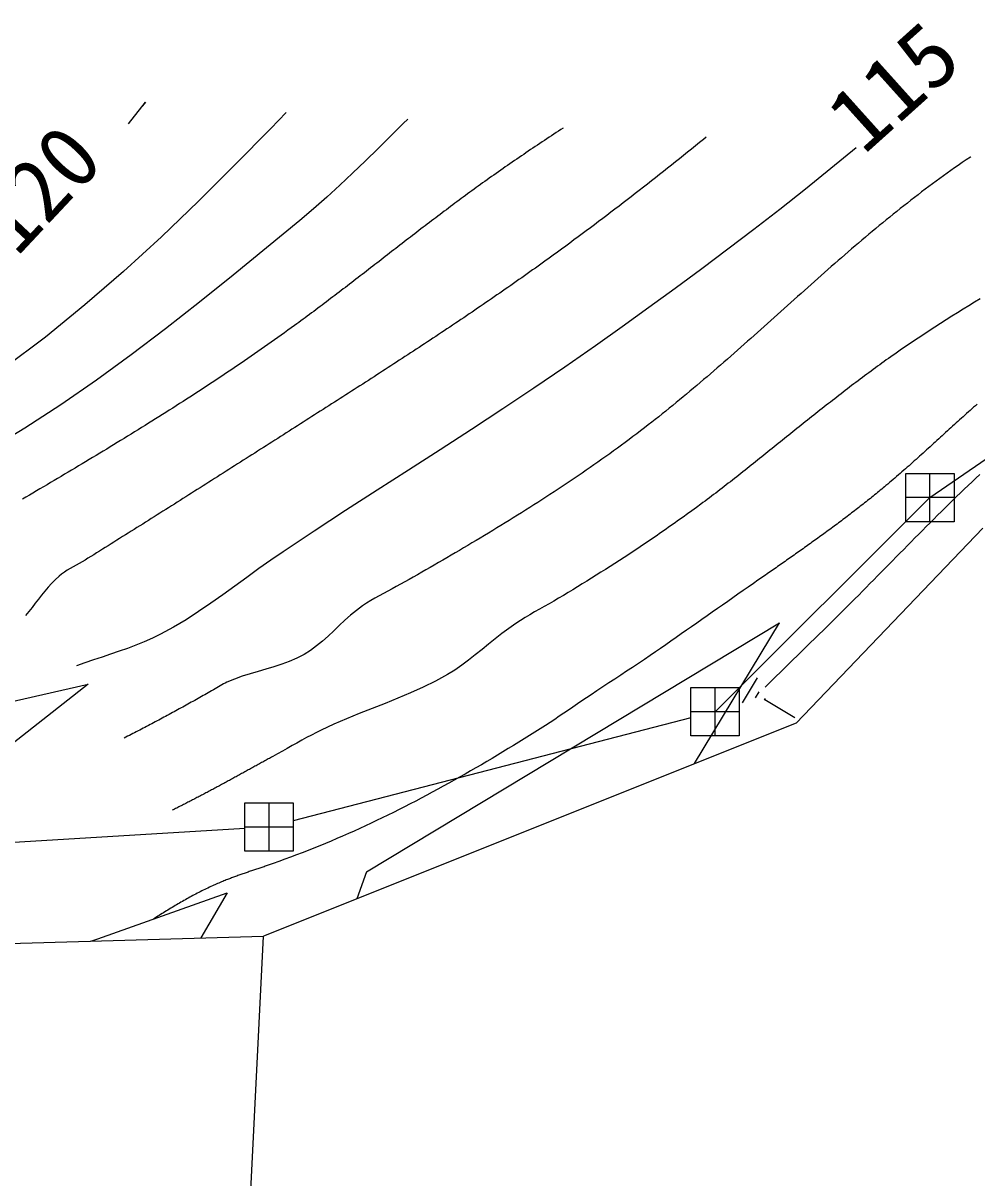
# Model space of a CAD drawing. Units: millimetres, scale not verified. Extents: x 40000 to 680000, y 20000 to 380000.
# Drawn here: x 264222 to 283933, y 317918 to 341787 of the extents above; entities that cross this region are included whole.
import ezdxf
from ezdxf.enums import TextEntityAlignment as Align

# ---------------------------------------------------------------- set-up
doc = ezdxf.new("R2010")
doc.units = ezdxf.units.MM
doc.header["$LTSCALE"] = 1000
doc.layers.add('M-BGD', color=7, linetype='Continuous', lineweight=25)
doc.layers.add('M-BMK-ROW', color=30, linetype='Continuous', lineweight=25)
doc.styles.add('ＭＳ ゴシック', font='')
doc.styles.get('ＭＳ ゴシック').set_extended_font_data('MS Gothic')

msp = doc.modelspace()

# ---------------------------------------------------------------- linework, layer by layer
at = {"layer": 'M-BGD'}
for p, q in [((278338, 339426), (278284, 339383)), ((284055, 331348), (280199, 327318)), ((271320, 324241), (279854, 329393)), ((278096, 326486), (279854, 329393)), ((279087, 327738), (279399, 328253)), ((258551, 326518), (265568, 328126)), ((265568, 328126), (263121, 326203)), ((279358, 327838), (279436, 327966)), ((279542, 327792), (279562, 327825)), ((279552, 327809), (280174, 327432)), ((280199, 327318), (269192, 322914)), ((271320, 324241), (271121, 323686)), ((265764, 322861), (268438, 323810)), ((268438, 323810), (267894, 322877)), ((248174, 322317), (269192, 322914)), ((265620, 322813), (265764, 322861)), ((268409, 307458), (269192, 322914))]:
    msp.add_line(p, q, dxfattribs=at)
for points in [[(266399, 339705), (266752, 340151), (266691, 340076)], [(269659, 339936), (269343, 339609), (268601, 338854), (267848, 338106), (267082, 337372), (266300, 336656), (265501, 335963), (264682, 335296), (263840, 334662)], [(272175, 339804), (272080, 339711), (271819, 339454), (271558, 339196), (271296, 338940), (271032, 338686), (270766, 338435), (270496, 338188), (270221, 337946), (269942, 337709), (269255, 337143), (268564, 336579), (267869, 336019), (267167, 335468), (266457, 334929), (265736, 334404), (265004, 333898), (264258, 333414), (263497, 332956)], [(275382, 339617), (275383, 339618), (275335, 339586), (275286, 339554), (275238, 339523), (275190, 339491), (275142, 339459), (275094, 339427), (275046, 339395), (274998, 339363), (274950, 339331), (274902, 339299), (274854, 339267), (274806, 339235), (274758, 339203), (274710, 339171), (274663, 339139), (274615, 339106), (274567, 339074), (274519, 339041), (274472, 339009), (274424, 338976), (274377, 338944), (274329, 338911), (274282, 338878), (274234, 338846), (274187, 338813), (274140, 338780), (274092, 338747), (274045, 338714), (273998, 338681), (273951, 338647), (273904, 338614), (273857, 338581), (273810, 338547), (273763, 338514), (273718, 338482), (273674, 338450), (273629, 338418), (273585, 338386), (273541, 338354), (273497, 338321), (273452, 338289), (273408, 338257), (273364, 338224), (273320, 338192), (273276, 338159), (273232, 338127), (273188, 338094), (273144, 338062), (273100, 338029), (273056, 337996), (273013, 337963), (272969, 337930), (272925, 337897), (272881, 337864), (272838, 337831), (272794, 337798), (272750, 337765), (272707, 337732), (272663, 337699), (272619, 337666), (272576, 337632), (272532, 337599), (272489, 337566), (272445, 337532), (272402, 337499), (272358, 337466), (272315, 337432), (272272, 337399), (272228, 337365), (272185, 337332), (272141, 337298), (272098, 337265), (272055, 337231), (272011, 337198), (271968, 337164), (271925, 337131), (271881, 337097), (271838, 337063), (271795, 337030), (271751, 336996), (271708, 336962), (271665, 336929), (271621, 336895), (271578, 336862), (271535, 336828), (271491, 336795), (271448, 336761), (271405, 336727), (271361, 336694), (271318, 336660), (271275, 336627), (271231, 336593), (271188, 336560), (271144, 336526), (271101, 336493), (271058, 336459), (271014, 336426), (270971, 336392), (270927, 336359), (270884, 336325), (270840, 336292), (270797, 336259), (270753, 336225), (270709, 336192), (270666, 336159), (270622, 336126), (270578, 336093), (270535, 336060), (270491, 336026), (270447, 335993), (270404, 335960), (270360, 335927), (270316, 335895), (270272, 335862), (270228, 335829), (270184, 335796), (270140, 335763), (270096, 335731), (270052, 335698), (270008, 335666), (269964, 335633), (269920, 335601), (269876, 335568), (269831, 335536), (269763, 335486), (269694, 335437), (269626, 335388), (269557, 335338), (269488, 335289), (269420, 335240), (269351, 335192), (269282, 335143), (269213, 335094), (269143, 335046), (269074, 334998), (269005, 334949), (268935, 334901), (268866, 334854), (268796, 334806), (268726, 334758), (268656, 334711), (268586, 334663), (268516, 334616), (268446, 334569), (268376, 334522), (268306, 334475), (268235, 334428), (268165, 334382), (268094, 334335), (268024, 334289), (267953, 334243), (267882, 334196), (267812, 334150), (267741, 334104), (267670, 334058), (267599, 334013), (267528, 333967), (267457, 333921), (267385, 333876), (267314, 333830), (267243, 333785), (267171, 333740), (267100, 333695), (267028, 333650), (266957, 333605), (266885, 333560), (266814, 333515), (266742, 333470), (266670, 333426), (266598, 333381), (266526, 333337), (266454, 333292), (266382, 333248), (266310, 333204), (266238, 333159), (266166, 333115), (266094, 333071), (266022, 333027), (265950, 332983), (265877, 332940), (265805, 332896), (265733, 332852), (265660, 332808), (265588, 332765), (265515, 332721), (265443, 332677), (265370, 332634), (265298, 332591), (265225, 332547), (265153, 332504), (265080, 332461), (265007, 332417), (264935, 332374), (264862, 332331), (264789, 332288), (264717, 332245), (264644, 332202), (264571, 332159), (264498, 332116), (264426, 332073), (264353, 332030), (264280, 331987), (264207, 331944)], [(278284, 339383), (278202, 339316), (278119, 339249), (278037, 339183), (277954, 339117), (277871, 339050), (277788, 338984), (277706, 338918), (277623, 338852), (277540, 338786), (277456, 338720), (277373, 338655), (277290, 338589), (277207, 338524), (277123, 338458), (277040, 338393), (276956, 338328), (276873, 338263), (276789, 338198), (276705, 338133), (276621, 338069), (276537, 338004), (276453, 337940), (276369, 337876), (276284, 337812), (276200, 337748), (276115, 337684), (276031, 337620), (275946, 337556), (275861, 337493), (275776, 337430), (275691, 337367), (275606, 337304), (275521, 337241), (275435, 337178), (275350, 337116), (275264, 337053), (275179, 336991), (275093, 336929), (275007, 336867), (274921, 336805), (274865, 336764), (274809, 336724), (274752, 336684), (274696, 336644), (274639, 336603), (274583, 336563), (274526, 336524), (274469, 336484), (274413, 336444), (274356, 336404), (274299, 336364), (274242, 336325), (274185, 336285), (274128, 336246), (274071, 336206), (274014, 336167), (273957, 336127), (273900, 336088), (273843, 336049), (273786, 336010), (273729, 335970), (273671, 335931), (273614, 335892), (273557, 335853), (273500, 335814), (273442, 335775), (273385, 335737), (273327, 335698), (273270, 335659), (273212, 335620), (273155, 335582), (273097, 335543), (273039, 335504), (272982, 335466), (272924, 335427), (272866, 335389), (272809, 335351), (272751, 335312), (272693, 335274), (272635, 335236), (272577, 335197), (272520, 335159), (272462, 335121), (272404, 335083), (272346, 335045), (272288, 335007), (272230, 334969), (272172, 334931), (272114, 334893), (272056, 334855), (271997, 334817), (271939, 334779), (271881, 334741), (271823, 334703), (271765, 334666), (271707, 334628), (271648, 334590), (271590, 334552), (271532, 334515), (271474, 334477), (271415, 334439), (271357, 334402), (271299, 334364), (271240, 334327), (271182, 334289), (271124, 334252), (271065, 334214), (271007, 334177), (270949, 334139), (270890, 334102), (270832, 334064), (270773, 334027), (270715, 333989), (270657, 333952), (270598, 333914), (270540, 333877), (270481, 333840), (270423, 333802), (270364, 333765), (270306, 333728), (270247, 333690), (270189, 333653), (270130, 333616), (270072, 333578), (270013, 333541), (269955, 333504), (269896, 333466), (269838, 333429), (269779, 333392), (269721, 333355), (269662, 333317), (269602, 333279), (269543, 333241), (269484, 333203), (269424, 333166), (269365, 333128), (269306, 333090), (269246, 333052), (269187, 333014), (269128, 332977), (269069, 332939), (269009, 332901), (268950, 332863), (268891, 332826), (268831, 332788), (268772, 332750), (268713, 332712), (268653, 332675), (268594, 332637), (268535, 332599), (268475, 332561), (268416, 332524), (268357, 332486), (268297, 332448), (268238, 332410), (268179, 332373), (268119, 332335), (268060, 332297), (268001, 332260), (267941, 332222), (267882, 332184), (267823, 332147), (267763, 332109), (267704, 332071), (267645, 332034), (267585, 331996), (267526, 331959), (267466, 331921), (267407, 331883), (267348, 331846), (267288, 331808), (267229, 331771), (267169, 331733), (267110, 331696), (267051, 331658), (266991, 331621), (266932, 331583), (266872, 331546), (266813, 331508), (266753, 331471), (266694, 331433), (266634, 331396), (266575, 331358), (266515, 331321), (266456, 331284), (266396, 331246), (266337, 331209), (266277, 331172), (266218, 331134), (266158, 331097), (266099, 331060), (266039, 331022), (265979, 330985), (265920, 330948), (265860, 330911), (265800, 330873), (265741, 330836), (265681, 330799), (265622, 330762), (265562, 330725), (265502, 330688), (265440, 330653), (265379, 330619), (265317, 330585), (265255, 330550), (265194, 330515), (265134, 330478), (265076, 330440), (265019, 330399), (264965, 330354), (264886, 330283), (264812, 330207), (264740, 330129), (264672, 330047), (264605, 329964), (264539, 329880), (264474, 329795), (264409, 329710), (264342, 329627), (264275, 329545)], [(281437, 339211), (280916, 338779), (280390, 338354), (279860, 337935), (279326, 337520), (278788, 337111), (278246, 336705), (277701, 336304), (277154, 335906), (276605, 335511), (276054, 335119), (275420, 334676), (274780, 334241), (274136, 333812), (273489, 333388), (272840, 332967), (272189, 332548), (271538, 332130), (270888, 331710), (270240, 331287), (269595, 330861), (269342, 330688), (269093, 330511), (268845, 330331), (268597, 330151), (268349, 329971), (268100, 329794), (267847, 329622), (267591, 329456), (267329, 329300), (267061, 329154), (266895, 329072), (266726, 328998), (266554, 328928), (266380, 328863), (266205, 328802), (266029, 328742), (265853, 328683), (265677, 328624), (265501, 328563), (265327, 328499)], [(283811, 339025), (283798, 339016), (283714, 338960), (283631, 338903), (283548, 338846), (283471, 338793), (283395, 338739), (283319, 338684), (283243, 338630), (283167, 338575), (283091, 338520), (283016, 338464), (282941, 338408), (282866, 338352), (282791, 338296), (282717, 338239), (282643, 338182), (282569, 338125), (282496, 338068), (282423, 338010), (282349, 337952), (282277, 337894), (282204, 337835), (282131, 337777), (282059, 337718), (281987, 337659), (281915, 337600), (281843, 337541), (281772, 337481), (281700, 337421), (281629, 337361), (281558, 337301), (281487, 337241), (281416, 337180), (281345, 337120), (281275, 337059), (281204, 336999), (281134, 336938), (281064, 336877), (280994, 336816), (280924, 336754), (280854, 336693), (280784, 336632), (280715, 336570), (280645, 336508), (280576, 336447), (280506, 336385), (280437, 336323), (280367, 336261), (280298, 336200), (280229, 336138), (280160, 336076), (280091, 336014), (280021, 335952), (279952, 335890)], [(284002, 336090), (283883, 336018), (283765, 335945), (283647, 335873), (283529, 335800), (283412, 335726), (283295, 335651), (283179, 335577), (283064, 335502), (282949, 335427), (282834, 335351), (282719, 335275), (282605, 335199), (282491, 335122), (282378, 335044), (282265, 334966), (282151, 334888), (282106, 334856), (282060, 334824), (282015, 334791), (281970, 334759), (281925, 334726), (281880, 334693), (281835, 334660), (281790, 334627), (281745, 334594), (281700, 334561), (281656, 334528), (281611, 334495), (281567, 334462), (281522, 334428), (281478, 334395), (281434, 334361), (281389, 334328), (281345, 334294), (281301, 334261), (281257, 334227), (281213, 334193), (281169, 334159), (281125, 334125), (281082, 334092), (281038, 334058), (280994, 334023), (280951, 333989), (280907, 333955), (280863, 333921), (280820, 333887), (280777, 333853), (280733, 333819), (280690, 333784), (280647, 333750), (280603, 333716), (280560, 333681), (280517, 333647), (280474, 333612), (280431, 333578), (280387, 333543), (280344, 333509), (280301, 333474), (280258, 333440), (280215, 333405), (280172, 333371), (280129, 333336), (280087, 333302), (280044, 333267), (280001, 333233), (279958, 333198)], [(279952, 335890), (279883, 335828), (279814, 335766), (279745, 335704), (279676, 335642), (279607, 335580), (279538, 335518), (279469, 335456), (279400, 335395), (279330, 335333), (279261, 335271), (279192, 335210), (279123, 335148), (279054, 335087), (278984, 335025), (278915, 334964), (278845, 334903), (278776, 334842), (278706, 334781), (278636, 334720), (278566, 334659), (278496, 334599), (278426, 334538), (278356, 334478), (278286, 334418), (278216, 334358), (278145, 334298), (278074, 334238), (278004, 334179), (277933, 334119), (277862, 334060), (277790, 334001), (277719, 333943), (277647, 333884), (277576, 333826), (277504, 333768), (277432, 333710), (277360, 333652), (277287, 333595), (277214, 333538), (277142, 333481), (277063, 333421), (276984, 333360), (276905, 333300), (276825, 333240), (276746, 333180), (276666, 333121), (276586, 333062), (276506, 333003), (276426, 332945), (276345, 332886), (276264, 332828), (276183, 332771), (276102, 332713), (276020, 332656), (275938, 332599), (275856, 332543), (275774, 332486), (275692, 332430), (275610, 332374), (275527, 332318), (275444, 332263), (275361, 332207), (275278, 332152), (275195, 332098), (275111, 332043), (275028, 331989), (274944, 331935), (274860, 331881), (274776, 331827), (274692, 331773), (274607, 331720), (274523, 331667), (274438, 331613), (274353, 331561), (274268, 331508), (274183, 331456), (274098, 331403), (274012, 331351), (273927, 331299), (273842, 331247), (273756, 331195), (273670, 331144), (273584, 331092), (273498, 331041), (273412, 330990), (273326, 330939), (273239, 330888), (273153, 330837), (273067, 330787), (272980, 330736), (272894, 330686), (272807, 330635), (272720, 330585), (272633, 330535), (272546, 330485), (272459, 330435), (272372, 330385), (272285, 330335), (272198, 330285), (272111, 330236), (272023, 330187), (271935, 330139), (271846, 330092), (271757, 330045), (271668, 329998), (271580, 329951), (271492, 329902), (271406, 329851), (271321, 329798), (271237, 329743), (271111, 329649), (270989, 329549), (270872, 329443), (270756, 329335), (270642, 329226), (270526, 329118), (270409, 329013), (270288, 328913), (270162, 328821), (270029, 328737), (269879, 328659), (269724, 328592), (269566, 328534), (269404, 328482), (269241, 328433), (269077, 328386), (268913, 328338), (268751, 328286), (268591, 328228), (268435, 328163), (268399, 328145), (268363, 328127), (268328, 328108), (268293, 328088), (268258, 328067), (268223, 328046), (268189, 328026), (268154, 328005), (268119, 327984), (268084, 327964), (268049, 327945), (268014, 327925), (267979, 327905), (267944, 327886), (267908, 327866), (267873, 327846), (267838, 327827), (267803, 327807), (267768, 327787), (267732, 327768), (267697, 327748), (267662, 327729), (267627, 327709), (267591, 327690), (267556, 327670), (267521, 327651), (267486, 327631), (267450, 327612), (267415, 327592), (267380, 327573), (267344, 327554), (267309, 327535), (267273, 327515), (267238, 327496), (267203, 327477), (267167, 327458), (267132, 327439), (267096, 327419), (267061, 327400), (267025, 327381), (266990, 327362), (266954, 327343), (266919, 327324), (266883, 327306), (266847, 327287), (266812, 327268), (266776, 327249), (266741, 327230), (266705, 327212), (266669, 327193), (266633, 327174), (266598, 327156), (266562, 327137), (266526, 327119), (266490, 327100), (266454, 327082), (266419, 327063), (266383, 327045), (266347, 327027), (266311, 327008)], [(283938, 333911), (283902, 333879), (283865, 333847), (283829, 333815), (283793, 333782), (283756, 333750), (283720, 333717), (283684, 333685), (283648, 333652), (283612, 333620), (283575, 333587), (283539, 333554), (283503, 333522), (283467, 333489), (283431, 333456), (283395, 333423), (283359, 333391), (283323, 333358), (283287, 333325), (283251, 333292), (283216, 333259), (283180, 333226), (283144, 333194), (283108, 333161), (283072, 333128), (283036, 333095), (283000, 333063), (282964, 333030), (282928, 332997), (282892, 332964), (282856, 332932), (282820, 332899), (282784, 332866), (282747, 332834), (282711, 332801), (282675, 332769), (282639, 332736), (282603, 332704), (282566, 332671), (282530, 332639), (282494, 332607), (282457, 332575), (282421, 332543), (282384, 332511), (282348, 332479), (282311, 332447), (282274, 332415), (282237, 332384), (282200, 332352), (282164, 332320), (282127, 332289), (282090, 332258), (282052, 332226), (282023, 332202), (281994, 332178), (281965, 332154), (281936, 332130), (281907, 332106), (281878, 332082), (281849, 332058), (281819, 332034), (281790, 332011), (281761, 331987), (281731, 331963), (281702, 331940), (281672, 331916), (281643, 331893), (281613, 331869), (281583, 331846), (281554, 331823), (281524, 331799), (281494, 331776), (281464, 331753), (281435, 331730), (281405, 331707), (281375, 331684), (281345, 331661), (281315, 331638), (281285, 331615), (281255, 331592), (281225, 331569), (281195, 331547), (281165, 331524), (281134, 331501), (281104, 331479), (281074, 331456), (281044, 331433), (281013, 331411), (280983, 331388), (280953, 331366), (280922, 331344), (280892, 331321), (280861, 331299), (280831, 331276), (280800, 331254), (280770, 331232), (280739, 331210), (280709, 331187), (280678, 331165), (280647, 331143), (280617, 331121), (280586, 331099), (280555, 331077), (280525, 331055), (280494, 331033), (280463, 331011), (280432, 330989), (280402, 330967), (280371, 330945), (280340, 330923), (280309, 330901), (280278, 330879), (280247, 330857), (280216, 330835), (280185, 330814), (280154, 330792), (280124, 330770), (280093, 330748), (280062, 330726), (280031, 330705), (280000, 330683), (279969, 330661), (279938, 330639), (279906, 330618), (279875, 330596), (279844, 330574), (279813, 330552), (279782, 330531), (279751, 330509), (279720, 330487), (279689, 330466), (279658, 330444), (279627, 330422), (279596, 330401), (279564, 330379), (279533, 330357), (279502, 330335), (279471, 330314), (279440, 330292), (279409, 330270), (279378, 330249), (279346, 330227), (279315, 330205), (279209, 330131), (279102, 330056), (278996, 329982), (278890, 329907), (278783, 329833), (278677, 329758), (278570, 329684), (278464, 329609), (278357, 329535), (278251, 329460), (278144, 329386), (278038, 329311), (277931, 329236), (277824, 329161), (277718, 329087), (277611, 329012), (277504, 328938), (277397, 328863), (277290, 328790), (277182, 328716), (277061, 328634), (276939, 328552), (276817, 328471), (276695, 328390), (276572, 328309), (276450, 328228), (276327, 328148), (276205, 328067), (276082, 327986), (275960, 327904), (275866, 327841), (275772, 327777), (275678, 327714), (275584, 327650), (275490, 327586), (275396, 327522), (275302, 327459), (275208, 327396), (275113, 327333), (275018, 327271), (274909, 327201), (274799, 327132), (274690, 327063), (274580, 326994), (274469, 326926), (274359, 326858), (274248, 326790), (274137, 326723), (274026, 326656), (273914, 326590), (273803, 326524), (273692, 326459), (273580, 326394), (273468, 326329), (273356, 326264), (273243, 326200), (273131, 326137), (273018, 326074), (272905, 326012), (272791, 325950), (272678, 325888), (272564, 325828), (272450, 325767), (272336, 325707), (272221, 325648), (272107, 325589), (271992, 325531), (271876, 325473), (271761, 325416), (271645, 325360), (271529, 325304), (271412, 325249), (271296, 325195), (271179, 325141), (271061, 325087), (270944, 325035), (270826, 324983), (270708, 324931), (270590, 324881), (270471, 324831), (270352, 324782), (270232, 324734), (270112, 324687), (269992, 324640), (269871, 324595), (269751, 324549), (269630, 324505), (269509, 324460), (269387, 324416), (269266, 324373), (269244, 324365), (269223, 324358), (269201, 324350), (269179, 324343), (269158, 324335), (269136, 324328), (269114, 324321), (269092, 324314), (269070, 324306), (269049, 324299), (269027, 324292), (269005, 324284), (268984, 324277), (268962, 324270), (268940, 324262), (268918, 324255), (268897, 324248), (268875, 324240), (268853, 324233), (268831, 324225), (268810, 324218), (268788, 324210), (268766, 324203), (268745, 324195), (268723, 324188), (268701, 324180), (268680, 324173), (268658, 324165), (268637, 324157), (268615, 324149), (268594, 324141), (268572, 324133), (268551, 324125), (268529, 324117), (268508, 324109), (268486, 324101), (268465, 324093), (268444, 324085), (268422, 324076), (268401, 324068), (268374, 324057), (268347, 324046), (268321, 324035), (268294, 324024), (268267, 324013), (268241, 324001), (268214, 323990), (268188, 323978), (268162, 323966), (268135, 323955), (268104, 323940), (268072, 323925), (268040, 323910), (268009, 323895), (267978, 323880), (267946, 323864), (267915, 323849), (267884, 323833), (267853, 323817), (267822, 323801), (267791, 323785), (267760, 323768), (267729, 323752), (267698, 323735), (267668, 323718), (267637, 323702), (267606, 323685), (267576, 323667), (267546, 323650), (267515, 323633), (267485, 323616), (267454, 323598), (267424, 323581), (267394, 323563), (267364, 323545), (267334, 323527), (267304, 323509), (267274, 323491), (267244, 323473), (267214, 323455), (267184, 323436), (267154, 323418), (267125, 323399), (267095, 323381), (267065, 323363), (267036, 323344), (267006, 323326), (266976, 323307), (266947, 323289), (266917, 323270)], [(279958, 333198), (279915, 333164), (279872, 333129), (279829, 333095), (279786, 333060), (279743, 333026), (279700, 332991), (279657, 332957), (279614, 332923), (279572, 332888), (279529, 332854), (279486, 332819), (279443, 332785), (279400, 332751), (279357, 332717), (279314, 332682), (279271, 332648), (279228, 332614), (279185, 332580), (279142, 332546), (279099, 332512), (279055, 332478), (279012, 332444), (278969, 332410), (278926, 332376), (278883, 332342), (278839, 332308), (278796, 332275), (278753, 332241), (278709, 332208), (278666, 332174), (278622, 332141), (278579, 332107), (278535, 332074), (278491, 332041), (278448, 332007), (278404, 331974), (278360, 331941), (278316, 331908), (278272, 331876), (278228, 331843), (278136, 331776), (278045, 331709), (277953, 331643), (277861, 331576), (277768, 331510), (277676, 331444), (277583, 331379), (277490, 331314), (277397, 331249), (277304, 331184), (277210, 331120), (277116, 331056), (277021, 330993), (276927, 330930), (276832, 330867), (276737, 330804), (276642, 330742), (276546, 330680), (276451, 330619), (276355, 330557), (276259, 330496), (276163, 330435), (276066, 330374), (275970, 330314), (275873, 330254), (275776, 330194), (275679, 330134), (275582, 330075), (275484, 330016), (275387, 329957), (275289, 329898), (275190, 329841), (275091, 329785), (274991, 329729), (274891, 329672), (274792, 329616), (274693, 329558), (274595, 329500), (274498, 329440), (274403, 329378), (274258, 329277), (274117, 329171), (273979, 329062), (273842, 328950), (273706, 328838), (273568, 328727), (273430, 328618), (273289, 328513), (273144, 328414), (272995, 328321), (272745, 328184), (272490, 328058), (272230, 327941), (271967, 327831), (271702, 327725), (271436, 327621), (271170, 327517), (270905, 327409), (270643, 327296), (270385, 327175), (270283, 327124), (270181, 327072), (270080, 327018), (269980, 326963), (269880, 326907), (269780, 326852), (269680, 326795), (269580, 326739), (269480, 326683), (269380, 326628), (269357, 326616), (269334, 326603), (269311, 326590), (269288, 326578), (269265, 326565), (269243, 326552), (269220, 326540), (269197, 326527), (269174, 326514), (269151, 326502), (269128, 326489), (269105, 326476), (269082, 326464), (269059, 326451), (269036, 326438), (269013, 326426), (268990, 326413), (268967, 326400), (268944, 326388), (268921, 326375), (268898, 326362), (268875, 326350), (268853, 326337), (268830, 326324), (268807, 326312), (268784, 326299), (268761, 326287), (268738, 326274), (268715, 326261), (268692, 326249), (268669, 326236), (268646, 326223), (268623, 326211), (268600, 326198), (268577, 326186), (268554, 326173), (268531, 326161), (268508, 326148), (268485, 326135), (268462, 326123), (268439, 326110), (268416, 326098), (268393, 326085), (268370, 326073), (268347, 326060), (268324, 326048), (268301, 326036), (268278, 326023), (268255, 326011), (268232, 325998), (268209, 325986), (268186, 325974), (268163, 325961), (268140, 325949), (268117, 325936), (268094, 325924), (268071, 325912), (268048, 325900), (268025, 325887), (268001, 325875), (267978, 325863), (267955, 325851), (267932, 325838), (267909, 325826), (267886, 325814), (267863, 325802), (267839, 325790), (267816, 325778), (267793, 325765), (267770, 325753), (267747, 325741), (267723, 325729), (267700, 325717), (267677, 325705), (267654, 325693), (267630, 325681), (267607, 325670), (267584, 325658), (267560, 325646), (267537, 325634), (267514, 325622), (267490, 325610), (267467, 325599), (267443, 325587), (267420, 325575), (267397, 325563), (267373, 325552), (267350, 325540), (267326, 325529), (267303, 325517)], [(279557, 328063), (279735, 328237), (279913, 328412), (280091, 328586), (280269, 328760), (280448, 328935), (280626, 329109), (280803, 329284), (280981, 329459), (281158, 329634), (281335, 329810), (281413, 329888), (281491, 329966), (281568, 330044), (281646, 330123), (281723, 330201), (281801, 330280), (281878, 330359), (281955, 330437), (282033, 330516), (282110, 330594), (282188, 330673), (282265, 330752), (282343, 330830), (282420, 330909), (282498, 330988), (282575, 331067), (282653, 331145), (282731, 331224), (282809, 331302), (282887, 331380), (282965, 331458), (283043, 331536), (283121, 331614), (283199, 331692), (283278, 331770), (283356, 331847), (283435, 331924), (283514, 332001), (283593, 332078), (283673, 332155), (283753, 332231), (283832, 332307), (283912, 332383), (283992, 332458)]]:
    msp.add_lwpolyline(points, dxfattribs=at)
at = {"layer": 'M-BMK-ROW'}
for p, q in [((282462, 331479), (282462, 332479)), ((282462, 332479), (283462, 332479)), ((282962, 331479), (282962, 332479)), ((283462, 332479), (283462, 331479)), ((283462, 331979), (282462, 331979)), ((283462, 331479), (282462, 331479)), ((278022, 327053), (278022, 328053)), ((278022, 328053), (279022, 328053)), ((278522, 327053), (278522, 328053)), ((279022, 328053), (279022, 327053)), ((279022, 327553), (278022, 327553)), ((278022, 327424), (269806, 325299)), ((279022, 327053), (278022, 327053)), ((268806, 324669), (268806, 325669)), ((268806, 325669), (269806, 325669)), ((269306, 324669), (269306, 325669)), ((269806, 325669), (269806, 324669)), ((268806, 325139), (248684, 323933)), ((269806, 325169), (268806, 325169)), ((269806, 324669), (268806, 324669))]:
    msp.add_line(p, q, dxfattribs=at)
msp.add_lwpolyline([(278522, 327553), (282962, 331979), (289065, 336171)], dxfattribs=at)

# ---------------------------------------------------------------- texts
at = {"layer": 'M-BGD', "style": 'ＭＳ ゴシック', "width": 1.05}
msp.add_text('115', height=1320, rotation=41.93, dxfattribs=at).set_placement((281852, 338749), align=Align.BOTTOM_LEFT)
at = {"layer": 'M-BGD', "style": 'ＭＳ ゴシック'}
msp.add_text('120', height=1320, rotation=46.902, dxfattribs=at).set_placement((265302, 337650), align=Align.BOTTOM_CENTER)

doc.saveas('drawing.dxf')
